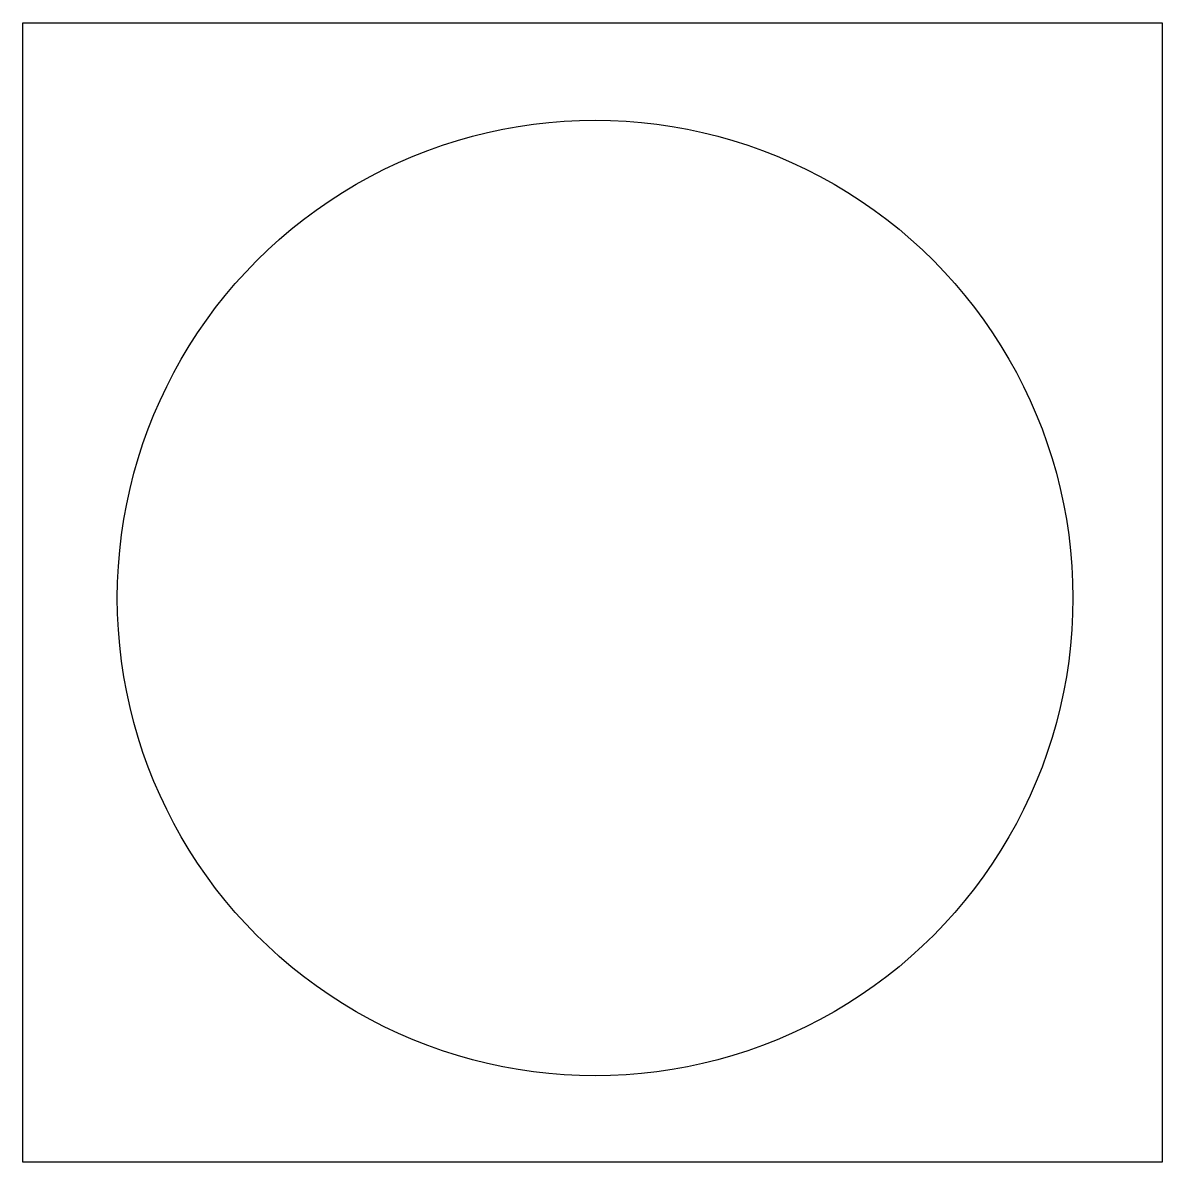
# Model space of a CAD drawing. Extents: x 2.1 to 13.9, y 283 to 294.8.
import ezdxf

# ---------------------------------------------------------------- set-up
doc = ezdxf.new("R2010")
doc.units = 0
doc.layers.add('Layer_1', color=7, linetype='CONTINUOUS')

msp = doc.modelspace()

# ---------------------------------------------------------------- linework, layer by layer
at = {"layer": 'Layer_1', "color": 7}
msp.add_lwpolyline([(2.092319, 294.779535), (13.862468, 294.779535), (13.862468, 283.009386), (2.092319, 283.009386)], close=True, dxfattribs=at)
at = {"layer": 'Layer_1', "color": 5}
msp.add_lwpolyline([(12.940098, 288.837826)], close=True, dxfattribs=at)
for points in [[(5.536499, 293.112296), (7.06362, 293.99398), (8.94511, 293.99398), (10.472231, 293.112296)], [(3.068632, 288.837826), (3.068632, 290.601193), (4.009378, 292.230612), (5.536499, 293.112296)], [(10.472231, 293.112296), (11.999352, 292.230612), (12.940098, 290.601193), (12.940098, 288.837826)], [(5.536499, 284.563356), (4.009378, 285.44504), (3.068632, 287.074458), (3.068632, 288.837826)], [(12.940098, 288.837826), (12.940098, 287.074458), (11.999352, 285.44504), (10.472231, 284.563356)], [(10.472231, 284.563356), (8.94511, 283.681672), (7.06362, 283.681672), (5.536499, 284.563356)]]:
    msp.add_open_spline(points, degree=3, dxfattribs=at)

doc.saveas('drawing.dxf')
